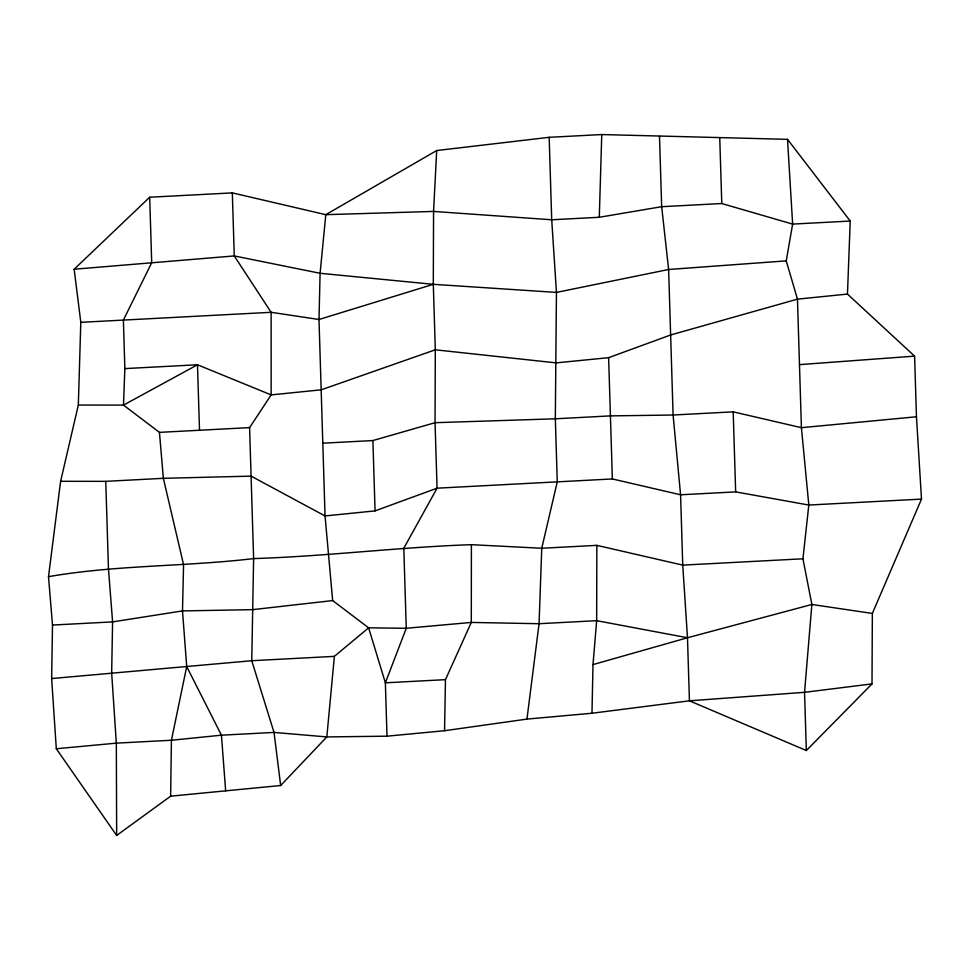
<?xml version="1.0" encoding="UTF-8"?>
<svg xmlns="http://www.w3.org/2000/svg" width="970" height="970" viewBox="0 0 970 970"><rect width="100%" height="100%" fill="white"/><g stroke="black" fill="none" stroke-linecap="round" stroke-linejoin="round"><path stroke-width="1.45" d="M387.006 736.181L385.369 682.819L368.624 627.832L332.674 600.575L325.047 515.955L318.997 319.494L320.088 273.285L325.811 214.673L436.706 150.532L549.165 137.316L601.764 134.551L787.519 139.34L792.635 224.094L786.246 260.869L797.461 299.148L801.414 427.685L808.81 505.043L802.942 558.793L682.735 565.122L596.853 545.358L541.757 548.256L471.408 544.679L471.299 622.425L445.472 679.655L444.539 730.725L387.006 736.181L326.829 736.921L274.025 732.423L221.439 735.187L171.423 740.255L116.327 743.153L56.308 748.755L51.64 678.551L52.501 625.056L48.5 576.677L60.613 481.302L78.327 405.06L80.801 322.331L74.156 269.236L149.695 197.237L232.327 192.885L325.811 214.673L433.566 211.424L551.712 219.778L599.29 217.268L661.673 206.695L721.777 203.53L792.635 224.094L850.229 221.051L847.465 294.08L914.589 356.135L916.456 416.773L921.5 499.101L872.345 613.44L872.006 683.911L806.337 750.525L689.428 700.813L591.979 713.241L526.952 719.097L444.539 730.725M596.853 545.358L596.659 620.679L592.997 664.595L591.979 713.241M445.472 679.655L385.369 682.819L406.26 628.281L403.799 548.244L437.07 488.189L435.045 422.702L435.312 349.806L433.299 284.319L433.566 211.424L436.706 150.532M56.308 748.755L116.667 835.449L170.635 796.176L171.423 740.255L186.713 666.572L182.493 610.918L183.572 564.71L163.36 478.319L159.444 432.365L123.481 405.108L78.327 405.06M599.29 217.268L601.764 134.551M149.695 197.237L151.708 262.724L123.372 320.088L124.863 368.6L123.481 405.108L197.492 364.768L271.151 394.899L321.167 389.831L435.312 349.806L556.113 362.877L608.626 357.675L670.634 334.977L797.461 299.148L847.465 294.08M872.345 613.44L811.866 604.48L687.487 637.751L596.659 620.679L539.065 623.71L471.299 622.425L406.26 628.281L368.624 627.832L334.383 656.363L326.829 736.921L280.669 785.518L170.635 796.176M526.952 719.097L539.065 623.71L541.757 548.256L557.265 481.847L555.325 418.797L556.453 292.406L551.712 219.778L549.165 137.316M280.669 785.518L274.025 732.423L251.751 660.715L253.619 558.587L249.593 427.612L271.151 394.899L271.127 312.304L234.267 255.934L232.327 192.885M60.613 481.302L105.766 481.35L163.36 478.319L251.084 476.124L325.047 515.955L375.063 510.887L437.07 488.189L612.361 478.95L680.576 494.785L735.66 491.887L808.81 505.043L921.5 499.101M786.246 260.869L668.621 269.49L556.453 292.406L433.299 284.319L318.997 319.494L271.127 312.304L80.801 322.331M322.804 443.193L372.892 440.55L435.045 422.702L555.325 418.797L610.421 415.887L673.095 415.014L733.199 411.85L801.414 427.685L916.456 416.773M592.997 664.595L687.487 637.751L682.735 565.122L680.576 494.785L673.095 415.014L668.621 269.49L661.673 206.695L659.503 136.358M48.5 576.677C116.315 564.831 185.379 566.747 253.619 558.587C326.381 556.307 398.67 547.165 471.408 544.679M872.006 683.911L804.542 692.325L689.428 700.813L687.487 637.751M332.674 600.575L252.685 609.645L182.493 610.918L112.593 621.891L52.501 625.056M51.64 678.551L251.751 660.715L334.383 656.363M74.156 269.236L234.267 255.934L320.088 273.285L433.299 284.319M799.474 364.635L914.589 356.135M124.863 368.6L197.492 364.768L199.505 430.256M159.444 432.365L249.593 427.612M787.519 139.34L850.229 221.051M186.713 666.572L221.439 735.187L225.658 790.841M802.942 558.793L811.866 604.48L804.542 692.325L806.337 750.525M733.199 411.85L735.66 491.887M719.752 138.043L721.777 203.53M608.626 357.675L612.361 478.95M372.892 440.55L375.063 510.887M105.766 481.35L108.446 568.662L112.593 621.891L111.659 672.95L116.327 743.153L116.667 835.449"/></g></svg>
